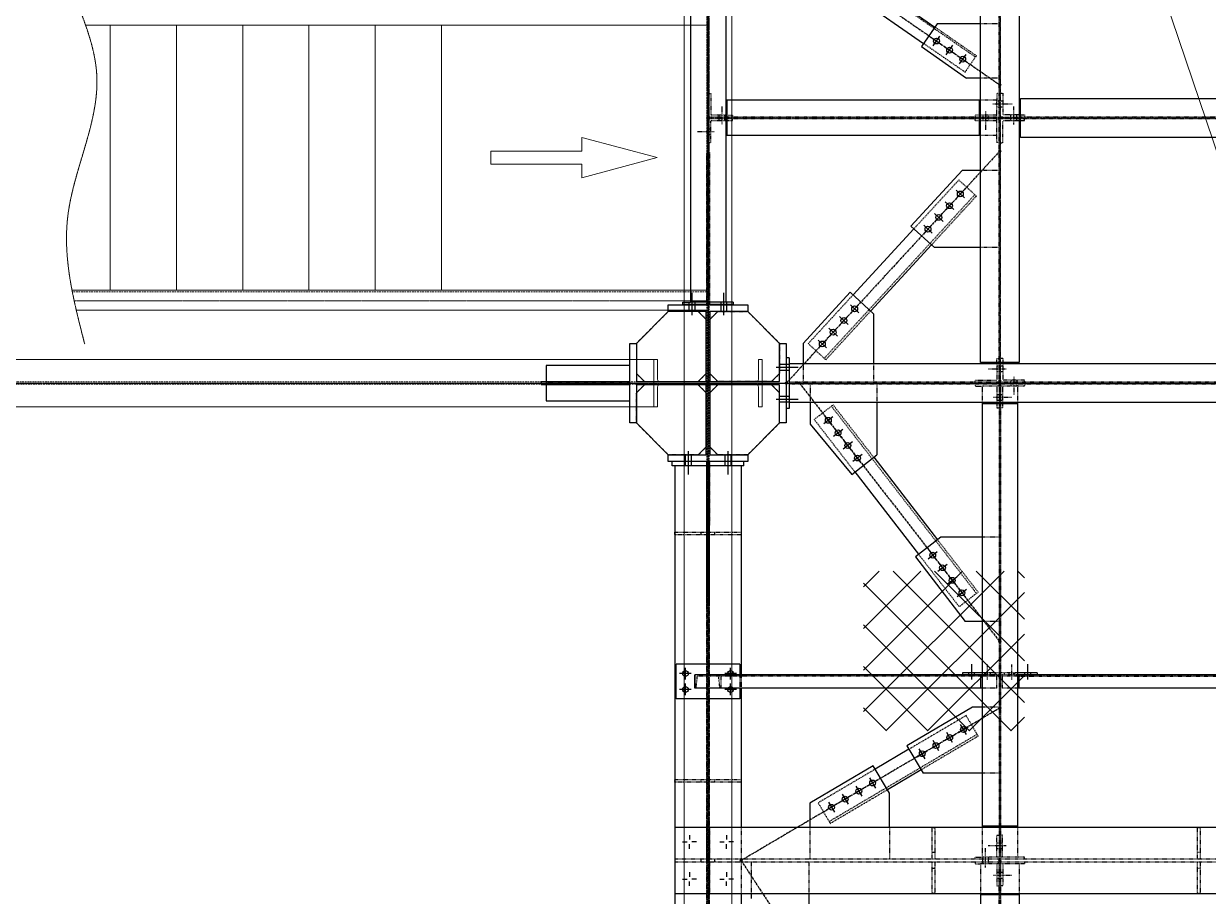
# Model space of a CAD drawing. Header units: millimetres. Extents: x -1319 to 21258, y 11161 to 27532.
# Drawn here: x 3147 to 7613, y 18547 to 21838 of the extents above; entities that cross this region are included whole.
import ezdxf

# ---------------------------------------------------------------- set-up
doc = ezdxf.new("R2010")
doc.units = ezdxf.units.MM
for name, pattern in [('CENTER', [12.7, 7.9375, -1.5875, 1.5875, -1.5875]), ('CENTER2', [1.125, 0.75, -0.125, 0.125, -0.125]), ('DXK_LINE_DOT2', [3.9198, 1.9599, -1.9599]), ('DXK_LINE_DOT5', [7.8785, 2.979, -0.9799, 0.9799, -0.9799, 0.9799, -0.9799]), ('HIDDEN', [9.525, 6.35, -3.175]), ('PHANTOM', [2.5, 1.25, -0.25, 0.25, -0.25, 0.25, -0.25])]:
    doc.linetypes.add(name, pattern=pattern)
for name, color, linetype in [('1', 7, 'Continuous'), ('2', 7, 'Continuous'), ('4', 7, 'Continuous')]:
    doc.layers.add(name, color=color, linetype=linetype)
for name, color, linetype, lineweight in [('Belt', 4, 'Continuous', 9), ('CEN', 1, 'CENTER', 9), ('CENETR LINE', 1, 'CENTER2', 9), ('handrail', 11, 'FENCELINE1', 9), ('HIDDDEN', 3, 'HIDDEN', 9), ('HIDDEN', 3, 'HIDDEN', 9), ('hoist', 221, 'Continuous', 9), ('MAIN OBJECT', 2, 'Continuous', 18), ('PANTHOM', 8, 'PHANTOM', 0), ('PHANTOM', 8, 'PHANTOM', 0)]:
    doc.layers.add(name, color=color, linetype=linetype, lineweight=lineweight)
doc.linetypes.add('FENCELINE1', pattern='A,0.25,-0.1,[133,ltypeshp.shx,S=0.1,R=0,X=-0.1,Y=0],-0.1,1', length=1.45)

# ---------------------------------------------------------------- blocks, each defined once
blk = doc.blocks.new('A$Cfeb8c868')
at = {"layer": '4', "linetype": 'Continuous'}
for points in [[(1100, -1879, -1), (1100, -1871, -1)], [(0, -2004, -1), (0, -1996, -1)], [(1100, -2004, -1), (1100, -1996, -1)], [(1100, -2004, -1), (1100, -1996, -1)], [(1100, -2129, -1), (1100, -2121, -1)], [(0, -3004, -1), (0, -2996, -1)], [(0, -3004, -1), (0, -2996, -1)], [(0, -3004, -1), (0, -2996, -1)], [(295, -3004, -1), (295, -2996, -1)], [(345, -3004, -1), (345, -2996, -1)], [(1100, -3004, -1), (1100, -2996, -1)], [(1100, -3004, -1), (1100, -2996, -1)], [(1100, -3979, -1), (1100, -3971, -1)], [(0, -4104, -1), (0, -4096, -1)], [(1100, -4104, -1), (1100, -4096, -1)], [(1100, -4104, -1), (1100, -4096, -1)], [(1100, -4229, -1), (1100, -4221, -1)], [(125, -4804, -1), (125, -4796, -1)], [(125, -4804, -1), (125, -4796, -1)], [(1100, -4804, -1), (1100, -4796, -1)], [(1100, -4804, -1), (1100, -4796, -1)]]:
    blk.add_hatch(color=4, dxfattribs=at).paths.add_polyline_path(points)
at = {"layer": '1', "color": 4, "linetype": 'DXK_LINE_DOT2'}
for p, q in [((1096.8, -110), (1096.8, -2921.8)), ((1103.2, -2921.8), (1103.2, -110)), ((-2.9, -306), (-2.9, -2694)), ((2.8, -306), (2.8, -2694)), ((309.7, -1286.5), (1008.4, -1770.2)), ((1096.8, -1644.8), (1026.8, -1644.8)), ((855.6, -1657.1), (1011.8, -1765.3)), ((812.9, -1718.8), (969.1, -1827)), ((1011.8, -1765.3), (969.1, -1827)), ((1096.8, -1849.3), (1026.8, -1849.3)), ((2.8, -1907.2), (10.8, -1907.2)), ((10.8, -1907.2), (10.8, -1989.2)), ((1096.8, -1907.2), (1088.8, -1907.2)), ((1088.8, -1907.2), (1088.8, -1933.4)), ((1103.2, -1906.8), (1111.2, -1906.8)), ((1111.2, -1906.8), (1111.2, -1988.8)), ((52.8, -2023.9), (52.8, -1955.9)), ((1088.8, -1933.4), (1026.8, -1933.4)), ((1073.6, -1946.8), (1146.6, -1946.8)), ((1088.8, -2066.6), (1088.8, -1933.4)), ((1088.8, -1935.8), (1096.8, -1935.8)), ((1088.8, -1957.8), (1096.8, -1957.8)), ((1096.8, -1935.8), (1103.2, -1935.8)), ((1096.8, -1957.8), (1103.2, -1957.8)), ((1103.2, -1935.8), (1111.2, -1935.8)), ((1103.2, -1957.8), (1111.2, -1957.8)), ((1153.2, -2024.2), (1153.2, -1956.2)), ((10.8, -1997.2), (2.8, -1997.2)), ((10.8, -2002.9), (2.8, -2002.9)), ((66.6, -1989.2), (10.8, -1989.2)), ((10.8, -1997.2), (10.8, -2002.9)), ((66.6, -1997.2), (10.8, -1997.2)), ((66.6, -2002.9), (10.8, -2002.9)), ((41.8, -1997.2), (41.8, -1989.2)), ((41.8, -2002.9), (41.8, -1997.2)), ((41.8, -2010.9), (41.8, -2002.9)), ((63.8, -1997.2), (63.8, -1989.2)), ((63.8, -2002.9), (63.8, -1997.2)), ((63.8, -2010.9), (63.8, -2002.9)), ((71.6, -1997.2), (66.6, -1997.2)), ((71.6, -2002.9), (66.6, -2002.9)), ((71.6, -1989.2), (92.8, -1989.2)), ((1021.8, -1997.2), (71.6, -1997.2)), ((1021.8, -2002.9), (71.6, -2002.9)), ((92.8, -1989.2), (92.8, -1997.2)), ((92.8, -2010.9), (92.8, -2002.9)), ((1006.8, -1989.2), (1006.8, -1997.2)), ((1021.8, -1989.2), (1006.8, -1989.2)), ((1006.8, -2010.9), (1006.8, -2002.9)), ((1021.8, -1997.2), (1026.8, -1997.2)), ((1021.8, -2002.9), (1026.8, -2002.9)), ((1088.8, -1989.2), (1026.8, -1989.2)), ((1088.8, -1997.2), (1026.8, -1997.2)), ((1088.8, -2002.9), (1026.8, -2002.9)), ((1035.8, -1989.2), (1035.8, -1997.2)), ((1035.8, -1997.2), (1035.8, -2002.9)), ((1035.8, -2002.9), (1035.8, -2010.9)), ((1046.8, -1976.2), (1046.8, -2044.2)), ((1057.8, -1989.2), (1057.8, -1997.2)), ((1057.8, -1997.2), (1057.8, -2002.9)), ((1057.8, -2002.9), (1057.8, -2010.9)), ((1088.8, -1997.2), (1096.8, -1997.2)), ((1088.8, -2002.9), (1096.8, -2002.9)), ((1111.2, -1996.8), (1103.2, -1996.8)), ((1111.2, -2003.2), (1103.2, -2003.2)), ((1173.2, -1988.8), (1111.2, -1988.8)), ((1111.2, -1996.8), (1111.2, -2003.2)), ((1111.2, -1996.8), (1173.2, -1996.8)), ((1173.2, -2003.2), (1111.2, -2003.2)), ((1142.2, -1996.8), (1142.2, -1988.8)), ((1142.2, -2003.2), (1142.2, -1996.8)), ((1142.2, -2011.2), (1142.2, -2003.2)), ((1164.2, -1996.8), (1164.2, -1988.8)), ((1164.2, -2003.2), (1164.2, -1996.8)), ((1164.2, -2011.2), (1164.2, -2003.2)), ((1178.2, -1996.8), (1173.2, -1996.8)), ((1178.2, -2003.2), (1173.2, -2003.2)), ((1178.2, -1988.8), (1193.2, -1988.8)), ((2106.8, -1996.8), (1178.2, -1996.8)), ((2121.8, -2003.2), (1178.2, -2003.2)), ((1193.2, -1988.8), (1193.2, -1996.8)), ((1193.2, -2011.2), (1193.2, -2003.2)), ((23.8, -2052.8), (-39.2, -2052.8)), ((2.8, -2041.8), (-2.9, -2041.8)), ((10.8, -2041.8), (2.8, -2041.8)), ((10.8, -2092.9), (10.8, -2010.9)), ((66.6, -2010.9), (10.8, -2010.9)), ((92.8, -2010.9), (71.6, -2010.9)), ((1021.8, -2010.9), (1006.8, -2010.9)), ((1088.8, -2010.9), (1026.8, -2010.9)), ((1111.2, -2093.2), (1111.2, -2011.2)), ((1173.2, -2011.2), (1111.2, -2011.2)), ((1193.2, -2011.2), (1178.2, -2011.2)), ((2.8, -2063.8), (-2.9, -2063.8)), ((10.8, -2063.8), (2.8, -2063.8)), ((2.8, -2092.9), (10.8, -2092.9)), ((1088.8, -2066.6), (1026.8, -2066.6)), ((1088.8, -2092.9), (1088.8, -2066.6)), ((1096.8, -2092.9), (1088.8, -2092.9)), ((1103.2, -2093.2), (1111.2, -2093.2)), ((-5, -2544.5), (-5, -2128.7)), ((-5, -2128.7), (5, -2128.7)), ((5, -2128.7), (5, -2544.5)), ((1096.8, -2197.5), (1026.8, -2197.5)), ((945.6, -2233.8), (776.3, -2417.8)), ((945.6, -2233.8), (1011.8, -2294.7)), ((1005.9, -2289.3), (438.2, -2906.4)), ((1011.8, -2294.7), (842.5, -2478.7)), ((-5, -2371.1), (5, -2371.1)), ((1096.8, -2488.9), (1026.8, -2488.9)), ((-5, -2704), (-5, -2544.5)), ((-5, -2544.5), (5, -2544.5)), ((5, -2544.5), (5, -2704)), ((547.1, -2666.9), (377.9, -2850.9)), ((66.6, -2694), (-66.6, -2694)), ((-5, -2704), (-5, -2705)), ((-5, -2705), (-5, -2705)), ((-5, -2705), (5, -2705)), ((5, -2705), (5, -2704)), ((-150, -2730), (-270, -2850)), ((-36.5, -2730), (-150, -2730)), ((-6.5, -2760), (-36.5, -2730)), ((-6.5, -2963.5), (-6.5, -2760)), ((6.5, -2760), (36.5, -2730)), ((6.5, -2760), (6.5, -2963.5)), ((36.5, -2730), (150, -2730)), ((150, -2730), (270, -2850)), ((444.1, -2911.8), (613.3, -2727.8)), ((-270, -2850), (-270, -2963.5)), ((270, -2850), (270, -2963.5)), ((377.9, -2850.9), (444.1, -2911.8)), ((-295, -2995), (-295, -2933.4)), ((306, -2926.8), (306, -3073.2)), ((358.4, -2926.8), (358.4, -2996.8)), ((624.4, -2926.8), (624.4, -2996.8)), ((1124.2, -2946.8), (1056.2, -2946.8)), ((1088.8, -2921.8), (1088.8, -2906.8)), ((1088.8, -2906.8), (1096.8, -2906.8)), ((1088.8, -2926.8), (1088.8, -2988.8)), ((1096.8, -2935.8), (1088.8, -2935.8)), ((1096.8, -2921.8), (1096.8, -2926.8)), ((1096.8, -2926.8), (1096.8, -2988.8)), ((1103.2, -2935.8), (1096.8, -2935.8)), ((1111.2, -2906.8), (1103.2, -2906.8)), ((1103.2, -2921.8), (1103.2, -2926.8)), ((1103.2, -2988.8), (1103.2, -2926.8)), ((1111.2, -2935.8), (1103.2, -2935.8)), ((1111.2, -2906.8), (1111.2, -2921.8)), ((1111.2, -2926.8), (1111.2, -2988.8)), ((-270, -2963.5), (-240, -2993.5)), ((-36.5, -2993.5), (-6.5, -2963.5)), ((36.5, -2993.5), (6.5, -2963.5)), ((270, -2963.5), (240, -2993.5)), ((1006.8, -2996.8), (1006.8, -2988.8)), ((1006.8, -2988.8), (1088.8, -2988.8)), ((1096.8, -2957.8), (1088.8, -2957.8)), ((1103.2, -2957.8), (1096.8, -2957.8)), ((1096.8, -2988.8), (1103.2, -2988.8)), ((1096.8, -2988.8), (1096.8, -2996.8)), ((1111.2, -2957.8), (1103.2, -2957.8)), ((1103.2, -2988.8), (1103.2, -2996.8)), ((1193.2, -2988.8), (1111.2, -2988.8)), ((1141.8, -2988.8), (1141.8, -2996.8)), ((1152.8, -2975.8), (1152.8, -3043.8)), ((1163.8, -2988.8), (1163.8, -2996.8)), ((1193.2, -2996.8), (1193.2, -2988.8)), ((-295, -2995), (-629.5, -2995)), ((-629.5, -2995), (-629.5, -3005)), ((-295, -3005), (-629.5, -3005)), ((-610, -2995), (-610, -3005)), ((-295, -2997.2), (-610, -2997.2)), ((-295, -3002.9), (-610, -3002.9)), ((-560, -3002.9), (-560, -2997.2)), ((-295, -2995), (-295, -3005)), ((-295, -3066.6), (-295, -3005)), ((-270, -3036.5), (-240, -3006.5)), ((-270, -3150), (-270, -3036.5)), ((-240, -2993.5), (-36.5, -2993.5)), ((-36.5, -3006.5), (-240, -3006.5)), ((-36.5, -3006.5), (-6.5, -3036.5)), ((-6.5, -3036.5), (-6.5, -3240)), ((36.5, -3006.5), (6.5, -3036.5)), ((6.5, -3036.5), (6.5, -3240)), ((240, -2993.5), (36.5, -2993.5)), ((240, -3006.5), (36.5, -3006.5)), ((270, -3036.5), (240, -3006.5)), ((270, -3150), (270, -3036.5)), ((2293.2, -2996.8), (306, -2996.8)), ((3190, -3003.2), (306, -3003.2)), ((385.3, -3003.2), (385.3, -3073.2)), ((636.6, -3003.2), (636.6, -3073.2)), ((1007.1, -3003.2), (1007.1, -3011.2)), ((1007.1, -3011.2), (1033.4, -3011.2)), ((1033.4, -3011.2), (1033.4, -3078.2)), ((1166.6, -3011.2), (1033.4, -3011.2)), ((1089.1, -3011.2), (1089.1, -3073.2)), ((1097.1, -3011.2), (1097.1, -3003.2)), ((1097.1, -3011.2), (1097.1, -3073.2)), ((1102.8, -3011.2), (1102.8, -3003.2)), ((1102.8, -3011.2), (1102.8, -3073.2)), ((1110.8, -3011.2), (1110.8, -3073.2)), ((1141.8, -2996.8), (1141.8, -3003.2)), ((1141.8, -3003.2), (1141.8, -3011.2)), ((1163.8, -2996.8), (1163.8, -3003.2)), ((1163.8, -3003.2), (1163.8, -3011.2)), ((1166.6, -3011.2), (1166.6, -3073.2)), ((1192.8, -3011.2), (1166.6, -3011.2)), ((1192.8, -3003.2), (1192.8, -3011.2)), ((1076.1, -3053.2), (1144.1, -3053.2)), ((1089.1, -3042.2), (1097.1, -3042.2)), ((1089.1, -3064.2), (1097.1, -3064.2)), ((1089.1, -3078.2), (1089.1, -3093.2)), ((1097.1, -3042.2), (1102.8, -3042.2)), ((1097.1, -3064.2), (1102.8, -3064.2)), ((1097.1, -3078.2), (1097.1, -3073.2)), ((1097.1, -3078.2), (1097.1, -4670)), ((1102.8, -3042.2), (1110.8, -3042.2)), ((1102.8, -3064.2), (1110.8, -3064.2)), ((1102.8, -3078.2), (1102.8, -3073.2)), ((1102.8, -3078.2), (1102.8, -4670)), ((1110.8, -3078.2), (1110.8, -3093.2)), ((400.5, -3137), (471.7, -3081.9)), ((465.3, -3086.8), (1012.1, -3792.9)), ((471.7, -3081.9), (624.7, -3279.6)), ((1089.1, -3093.2), (1097.1, -3093.2)), ((1110.8, -3093.2), (1102.8, -3093.2)), ((-150, -3270), (-270, -3150)), ((150, -3270), (270, -3150)), ((400.5, -3137), (553.6, -3334.7)), ((-6.5, -3240), (-36.5, -3270)), ((6.5, -3240), (36.5, -3270)), ((-36.5, -3270), (-150, -3270)), ((-5, -3295), (-5, -3295)), ((-5, -3295), (-5, -3536.1)), ((5, -3295), (-5, -3295)), ((5, -3296), (-5, -3296)), ((5, -3295), (5, -3536.1)), ((150, -3270), (36.5, -3270)), ((-6, -3312), (-125, -3312)), ((-6, -3312), (-6, -9688)), ((6, -3312), (-6, -3312)), ((6, -9688), (6, -3312)), ((125, -3312), (6, -3312)), ((-5, -3462.9), (5, -3462.9)), ((-125, -3572), (-125, -3562)), ((-125, -3562), (-6, -3562)), ((-6, -3572), (-125, -3572)), ((-26, -3572), (-26, -3562)), ((-5, -3536.1), (-5, -3828.9)), ((5, -3828.9), (5, -3536.1)), ((6, -3562), (125, -3562)), ((125, -3572), (6, -3572)), ((26, -3572), (26, -3562)), ((125, -3562), (125, -3572)), ((1018.4, -3788), (865.3, -3590.3)), ((1097.1, -3581.1), (1033.4, -3581.1)), ((794.2, -3645.4), (947.2, -3843.1)), ((1018.4, -3788), (947.2, -3843.1)), ((1097.1, -3898.3), (1033.4, -3898.3)), ((1054.2, -4118), (1054.2, -4060)), ((1145.8, -4118), (1145.8, -4060)), ((0, -4100), (-50, -4100)), ((-45.1, -4150), (-40.1, -4105)), ((1028.4, -4105), (-40.1, -4105)), ((45, -4150), (40.1, -4105)), ((50, -4150), (50, -4100)), ((120, -4100), (120, -4150)), ((125, -4100), (125, -4150)), ((1089.2, -4100), (1028.4, -4100)), ((1097.2, -4092), (1033.4, -4092)), ((1089.2, -4105), (1033.4, -4105)), ((1043.2, -4100), (1043.2, -4092)), ((1043.2, -4105), (1043.2, -4100)), ((1047.2, -4100), (1047.2, -4092)), ((1065.2, -4100), (1065.2, -4092)), ((1065.2, -4105), (1065.2, -4100)), ((1082.2, -4100), (1082.2, -4092)), ((1089.2, -4150), (1089.2, -4100)), ((1166.6, -4092), (1102.8, -4092)), ((1110.8, -4150), (1110.8, -4100)), ((1171.6, -4100), (1110.8, -4100)), ((1166.6, -4105), (1110.8, -4105)), ((1117.9, -4100), (1117.9, -4092)), ((1134.8, -4100), (1134.8, -4092)), ((1134.8, -4105), (1134.8, -4100)), ((1152.8, -4100), (1152.8, -4092)), ((1156.8, -4100), (1156.8, -4092)), ((1156.8, -4105), (1156.8, -4100)), ((1171.6, -4105), (2128.4, -4105)), ((-45.1, -4150), (-50, -4150)), ((1089.2, -4150), (45, -4150)), ((1166.6, -4150), (1110.8, -4150)), ((1097.1, -4221.5), (1033.4, -4221.5)), ((972.7, -4253.6), (757.3, -4380.6)), ((972.7, -4253.6), (1018.4, -4331.2)), ((1014.3, -4324.3), (456.8, -4653.1)), ((1018.4, -4331.2), (803.1, -4458.2)), ((630.4, -4455.5), (415.1, -4582.5)), ((-125, -4505), (-125, -4495)), ((-125, -4495), (-6, -4495)), ((-6, -4505), (-125, -4505)), ((-26, -4505), (-26, -4495)), ((6, -4495), (125, -4495)), ((125, -4505), (6, -4505)), ((26, -4505), (26, -4495)), ((125, -4495), (125, -4505)), ((1097.1, -4471.1), (1033.4, -4471.1)), ((460.8, -4660), (676.2, -4533)), ((415.1, -4582.5), (460.8, -4660)), ((-5, -4675), (-125, -4675)), ((-125, -4675), (-125, -4795)), ((-5, -4795), (-5, -4675)), ((-5, -4675), (5, -4675)), ((845, -4675), (5, -4675)), ((5, -4675), (5, -4795)), ((125, -4675), (125, -4925)), ((383.8, -4675), (383.8, -4795)), ((683.8, -4675), (683.8, -4795)), ((845, -4795), (845, -4675)), ((845, -4675), (855, -4675)), ((1845, -4675), (855, -4675)), ((855, -4675), (855, -4795)), ((1033.4, -4675), (1033.4, -4787)), ((1097.1, -4675), (1097.1, -4787)), ((1102.8, -4675), (1102.8, -4787)), ((1166.6, -4675), (1166.6, -4787)), ((1845, -4795), (1845, -4675)), ((1845, -4675), (1855, -4675)), ((2845, -4675), (1855, -4675)), ((1855, -4675), (1855, -4795)), ((1089.1, -4787), (1089.1, -4705)), ((1089.1, -4705), (1097.1, -4705)), ((1097.1, -4734), (1089.1, -4734)), ((1102.8, -4734), (1097.1, -4734)), ((1110.8, -4705), (1102.8, -4705)), ((1110.8, -4734), (1102.8, -4734)), ((1110.8, -4787), (1110.8, -4705)), ((5, -4770), (-5, -4770)), ((855, -4770), (845, -4770)), ((1046.8, -4826), (1046.8, -4753)), ((1123.8, -4745), (1055.8, -4745)), ((1097.1, -4756), (1089.1, -4756)), ((1102.8, -4756), (1097.1, -4756)), ((1110.8, -4756), (1102.8, -4756)), ((1855, -4770), (1845, -4770)), ((8370, -4795), (-125, -4795)), ((-125, -4795), (-125, -4805)), ((-125, -4805), (-125, -4925)), ((-125, -4805), (8370, -4805)), ((-26, -4805), (-26, -4795)), ((-5, -4925), (-5, -4805)), ((5, -4805), (5, -4925)), ((26, -4805), (26, -4795)), ((163, -4805), (163, -4925)), ((379.8, -4805), (379.8, -4925)), ((845, -4925), (845, -4805)), ((855, -4805), (855, -4925)), ((1006.8, -4805), (1006.8, -4813)), ((1006.8, -4813), (1026.8, -4813)), ((1007.1, -4795), (1007.1, -4787)), ((1007.1, -4787), (1033.4, -4787)), ((1173.2, -4813), (1026.8, -4813)), ((1026.8, -4813), (1026.8, -4925)), ((1166.6, -4787), (1033.4, -4787)), ((1035.8, -4795), (1035.8, -4787)), ((1035.8, -4805), (1035.8, -4795)), ((1035.8, -4813), (1035.8, -4805)), ((1057.8, -4795), (1057.8, -4787)), ((1057.8, -4805), (1057.8, -4795)), ((1057.8, -4813), (1057.8, -4805)), ((1088.8, -4813), (1088.8, -4895)), ((1096.8, -4813), (1096.8, -4805)), ((1096.8, -4813), (1096.8, -4925)), ((1097.1, -4787), (1097.1, -4795)), ((1102.8, -4787), (1102.8, -4795)), ((1103.2, -4813), (1103.2, -4805)), ((1103.2, -4813), (1103.2, -4930)), ((1111.2, -4813), (1111.2, -4895)), ((1192.8, -4787), (1166.6, -4787)), ((1173.2, -4813), (1173.2, -4925)), ((1193.2, -4813), (1173.2, -4813)), ((1192.8, -4795), (1192.8, -4787)), ((1193.2, -4805), (1193.2, -4813)), ((1845, -4925), (1845, -4805)), ((1855, -4805), (1855, -4925)), ((5, -4830), (-5, -4830)), ((855, -4830), (845, -4830)), ((1075.8, -4855), (1143.8, -4855)), ((1088.8, -4844), (1096.8, -4844)), ((1088.8, -4866), (1096.8, -4866)), ((1096.8, -4844), (1103.2, -4844)), ((1096.8, -4866), (1103.2, -4866)), ((1103.2, -4844), (1111.2, -4844)), ((1103.2, -4866), (1111.2, -4866)), ((1855, -4830), (1845, -4830)), ((1088.8, -4895), (1096.8, -4895)), ((1111.2, -4895), (1103.2, -4895)), ((-125, -4925), (-5, -4925)), ((5, -4925), (-5, -4925)), ((5, -4925), (845, -4925)), ((855, -4925), (845, -4925)), ((855, -4925), (1845, -4925)), ((1096.8, -4930), (1096.8, -7680.5)), ((1103.2, -4930), (1103.2, -7680.5)), ((1855, -4925), (1845, -4925)), ((1855, -4925), (2845, -4925))]:
    blk.add_line(p, q, dxfattribs=at)
at = {"layer": '2', "color": 4, "linetype": 'DXK_LINE_DOT5'}
for p, q in [((0, -10093), (0, 2072.7)), ((-5632.2, -3000), (11949.3, -3000))]:
    blk.add_line(p, q, dxfattribs=at)
at = {"layer": '2', "color": 4, "linetype": 'Continuous'}
for p, q in [((1026.8, -2921.8), (1026.8, -105)), ((1173.2, -105), (1173.2, -2921.8)), ((469.4, -1389.7), (855.6, -1657.1)), ((426.7, -1451.4), (812.9, -1718.8)), ((-66.6, -1590), (-66.6, -2694)), ((66.6, -1590), (66.6, -2694)), ((864.1, -1644.8), (804.4, -1731.1)), ((1026.8, -1644.8), (864.1, -1644.8)), ((849.1, -1728), (874.1, -1691.9)), ((804.4, -1731.1), (975, -1849.3)), ((843.5, -1697.4), (879.7, -1722.5)), ((892.8, -1731.6), (929, -1756.6)), ((898.4, -1762.2), (923.4, -1726)), ((942.2, -1765.7), (978.3, -1790.8)), ((947.7, -1796.3), (972.8, -1760.2)), ((1026.8, -1849.3), (975, -1849.3)), ((71.6, -1933.4), (71.6, -2066.6)), ((1026.8, -1933.4), (71.6, -1933.4)), ((1021.8, -1933.4), (1021.8, -2066.6)), ((1178.2, -2073.2), (1178.2, -1926.8)), ((1178.2, -1926.8), (2121.8, -1926.8)), ((71.6, -1989.2), (66.6, -1989.2)), ((71.6, -1997.2), (66.6, -1997.2)), ((71.6, -2002.9), (66.6, -2002.9)), ((1026.8, -1989.2), (1021.8, -1989.2)), ((1026.8, -1997.2), (1021.8, -1997.2)), ((1026.8, -2002.9), (1021.8, -2002.9)), ((1178.2, -1988.8), (1173.2, -1988.8)), ((1178.2, -1996.8), (1173.2, -1996.8)), ((1178.2, -2003.2), (1173.2, -2003.2)), ((71.6, -2010.9), (66.6, -2010.9)), ((1026.8, -2010.9), (1021.8, -2010.9)), ((1178.2, -2011.2), (1173.2, -2011.2)), ((1026.8, -2066.6), (71.6, -2066.6)), ((2121.8, -2073.2), (1178.2, -2073.2)), ((958.5, -2197.5), (765.3, -2407.6)), ((1026.8, -2197.5), (958.5, -2197.5)), ((967.5, -2301.5), (935.1, -2271.7)), ((936.4, -2302.8), (966.2, -2270.4)), ((926.9, -2345.7), (894.5, -2315.9)), ((895.8, -2347), (925.6, -2314.6)), ((886.3, -2389.8), (853.9, -2360)), ((855.2, -2391.1), (885, -2358.7)), ((765.3, -2407.6), (853.6, -2488.9)), ((845.6, -2434), (813.2, -2404.2)), ((814.5, -2435.3), (844.3, -2402.9)), ((776.3, -2417.8), (547.1, -2666.9)), ((842.5, -2478.7), (613.3, -2727.8)), ((1026.8, -2488.9), (853.6, -2488.9)), ((-60, -2743), (-60, -2660)), ((-60, -2743), (-60, -2660)), ((60, -2743), (60, -2660)), ((60, -2743), (60, -2660)), ((536.1, -2656.7), (358.4, -2849.9)), ((536.1, -2656.7), (624.4, -2738)), ((-150, -2705), (-150, -2705)), ((-150, -2705), (150, -2705)), ((-150, -2730), (-150, -2705)), ((-95, -2704), (-95, -2694)), ((-95, -2694), (-66.6, -2694)), ((95, -2704), (-95, -2704)), ((-71, -2704), (-71, -2694)), ((-71, -2704), (-71, -2694)), ((-71, -2730), (-71, -2705)), ((-71, -2730), (-71, -2705)), ((66.6, -2694), (-66.6, -2694)), ((-49, -2704), (-49, -2694)), ((-49, -2704), (-49, -2694)), ((-49, -2730), (-49, -2705)), ((-49, -2730), (-49, -2705)), ((-5, -2705), (-5, -2704)), ((5, -2704), (5, -2705)), ((49, -2704), (49, -2694)), ((49, -2704), (49, -2694)), ((49, -2730), (49, -2705)), ((49, -2730), (49, -2705)), ((95, -2694), (66.6, -2694)), ((71, -2704), (71, -2694)), ((71, -2704), (71, -2694)), ((71, -2730), (71, -2705)), ((71, -2730), (71, -2705)), ((95, -2694), (95, -2704)), ((150, -2705), (150, -2705)), ((150, -2705), (150, -2730)), ((536.7, -2704.8), (569, -2734.6)), ((567.8, -2703.5), (538, -2735.9)), ((-150, -2730), (-270, -2850)), ((-150, -2730), (-150, -2730)), ((-6.5, -2730), (-150, -2730)), ((-6.5, -2760), (-36.5, -2730)), ((-6.5, -2730), (-6.5, -2730)), ((-6.5, -2993.5), (-6.5, -2730)), ((6.5, -2730), (6.5, -2730)), ((150, -2730), (6.5, -2730)), ((6.5, -2730), (6.5, -2993.5)), ((36.5, -2730), (6.5, -2760)), ((150, -2730), (150, -2730)), ((150, -2730), (270, -2850)), ((496, -2749), (528.4, -2778.8)), ((527.1, -2747.7), (497.3, -2780.1)), ((624.4, -2738), (624.4, -2926.8)), ((455.4, -2793.1), (487.8, -2822.9)), ((486.5, -2791.8), (456.7, -2824.2)), ((-295, -3150), (-295, -2850)), ((-295, -2850), (-270, -2850)), ((-270, -2850), (-270, -2993.5)), ((270, -2850), (295, -2850)), ((270, -2993.5), (270, -2850)), ((295, -2850), (295, -3150)), ((358.4, -2849.9), (358.4, -2926.8)), ((414.8, -2837.3), (447.2, -2867.1)), ((445.9, -2836), (416.1, -2868.4)), ((-610, -2933.4), (-610, -2995)), ((-295, -2933.4), (-610, -2933.4)), ((257, -2940), (340, -2940)), ((257, -2940), (340, -2940)), ((270, -2929), (295, -2929)), ((270, -2929), (295, -2929)), ((306, -2905), (296, -2905)), ((296, -3095), (296, -2905)), ((296, -2929), (306, -2929)), ((296, -2929), (306, -2929)), ((306, -2905), (306, -2926.8)), ((3195, -2926.8), (306, -2926.8)), ((306, -2926.8), (306, -3073.2)), ((1173.2, -2921.8), (1026.8, -2921.8)), ((1088.8, -2921.8), (1088.8, -2926.8)), ((1096.8, -2921.8), (1096.8, -2926.8)), ((1103.2, -2926.8), (1103.2, -2921.8)), ((1111.2, -2921.8), (1111.2, -2926.8)), ((-270, -2963.5), (-240, -2993.5)), ((-36.5, -2993.5), (-6.5, -2963.5)), ((6.5, -2963.5), (36.5, -2993.5)), ((270, -2963.5), (240, -2993.5)), ((270, -2951), (295, -2951)), ((270, -2951), (295, -2951)), ((296, -2951), (306, -2951)), ((296, -2951), (306, -2951)), ((-295, -2995), (-629.5, -2995)), ((-629.5, -2995), (-629.5, -3005)), ((-629.5, -3005), (-295, -3005)), ((-610, -3005), (-610, -3066.6)), ((-295, -3005), (-295, -2995)), ((-270, -2993.5), (270, -2993.5)), ((270, -3006.5), (-270, -3006.5)), ((-270, -3006.5), (-270, -3150)), ((-240, -3006.5), (-270, -3036.5)), ((-36.5, -3006.5), (-6.5, -3036.5)), ((-6.5, -2993.5), (-6.5, -2993.5)), ((6.5, -2993.5), (-6.5, -2993.5)), ((-6.5, -3006.5), (-6.5, -3006.5)), ((-6.5, -3270), (-6.5, -3006.5)), ((-6.5, -3006.5), (6.5, -3006.5)), ((6.5, -2993.5), (6.5, -2993.5)), ((6.5, -3006.5), (6.5, -3006.5)), ((6.5, -3006.5), (6.5, -3270)), ((36.5, -3006.5), (6.5, -3036.5)), ((240, -3006.5), (270, -3036.5)), ((270, -3150), (270, -3006.5)), ((-610, -3066.6), (-295, -3066.6)), ((257, -3060), (340, -3060)), ((257, -3060), (340, -3060)), ((270, -3049), (295, -3049)), ((270, -3049), (295, -3049)), ((270, -3071), (295, -3071)), ((270, -3071), (295, -3071)), ((296, -3049), (306, -3049)), ((296, -3049), (306, -3049)), ((296, -3071), (306, -3071)), ((296, -3071), (306, -3071)), ((3195, -3073.2), (306, -3073.2)), ((306, -3073.2), (306, -3095)), ((385.3, -3073.2), (385.3, -3154.4)), ((636.6, -3073.2), (636.6, -3270.4)), ((1033.4, -3073.2), (1033.4, -4675)), ((1166.6, -3078.2), (1033.4, -3078.2)), ((1089.1, -3073.2), (1089.1, -3078.2)), ((1097.1, -3073.2), (1097.1, -3078.2)), ((1102.8, -3073.2), (1102.8, -3078.2)), ((1110.8, -3073.2), (1110.8, -3078.2)), ((1166.6, -3073.2), (1166.6, -4675)), ((306, -3095), (296, -3095)), ((467, -3157.6), (440.1, -3122.8)), ((-270, -3150), (-295, -3150)), ((-150, -3270), (-270, -3150)), ((150, -3270), (270, -3150)), ((295, -3150), (270, -3150)), ((385.3, -3154.4), (541.7, -3343.9)), ((470.9, -3126.7), (436.2, -3153.7)), ((503.8, -3205), (476.8, -3170.2)), ((507.7, -3174.2), (472.9, -3201.1)), ((-75, -3257), (-75, -3345)), ((-75, -3257), (-75, -3345)), ((-75, -3257), (-75, -3345)), ((-75, -3257), (-75, -3345)), ((-6.5, -3240), (-36.5, -3270)), ((36.5, -3270), (6.5, -3240)), ((75, -3257), (75, -3345)), ((75, -3257), (75, -3345)), ((75, -3257), (75, -3345)), ((75, -3257), (75, -3345)), ((544.4, -3221.6), (509.6, -3248.5)), ((540.5, -3252.5), (513.6, -3217.7)), ((-150, -3270), (-150, -3270)), ((-150, -3295), (-150, -3270)), ((-150, -3270), (-6.5, -3270)), ((-150, -3295), (-150, -3295)), ((150, -3295), (-150, -3295)), ((-135, -3312), (-135, -3296)), ((-5, -3296), (-135, -3296)), ((-86, -3270), (-86, -3295)), ((-86, -3270), (-86, -3295)), ((-86, -3270), (-86, -3295)), ((-86, -3270), (-86, -3295)), ((-86, -3296), (-86, -3312)), ((-86, -3296), (-86, -3312)), ((-86, -3296), (-86, -3312)), ((-86, -3296), (-86, -3312)), ((-64, -3270), (-64, -3295)), ((-64, -3270), (-64, -3295)), ((-64, -3270), (-64, -3295)), ((-64, -3270), (-64, -3295)), ((-64, -3296), (-64, -3312)), ((-64, -3296), (-64, -3312)), ((-64, -3296), (-64, -3312)), ((-64, -3296), (-64, -3312)), ((-6.5, -3270), (-6.5, -3270)), ((-5, -3828.9), (-5, -3295)), ((5, -3828.9), (5, -3295)), ((135, -3296), (5, -3296)), ((6.5, -3270), (6.5, -3270)), ((6.5, -3270), (150, -3270)), ((64, -3270), (64, -3295)), ((64, -3270), (64, -3295)), ((64, -3270), (64, -3295)), ((64, -3270), (64, -3295)), ((64, -3296), (64, -3312)), ((64, -3296), (64, -3312)), ((64, -3296), (64, -3312)), ((64, -3296), (64, -3312)), ((86, -3270), (86, -3295)), ((86, -3270), (86, -3295)), ((86, -3270), (86, -3295)), ((86, -3270), (86, -3295)), ((86, -3296), (86, -3312)), ((86, -3296), (86, -3312)), ((86, -3296), (86, -3312)), ((86, -3296), (86, -3312)), ((135, -3312), (135, -3296)), ((150, -3270), (150, -3270)), ((150, -3270), (150, -3295)), ((150, -3295), (150, -3295)), ((541.7, -3343.9), (636.6, -3270.4)), ((581.2, -3269), (546.4, -3296)), ((577.2, -3299.9), (550.3, -3265.1)), ((624.7, -3279.6), (865.3, -3590.3)), ((-125, -3312), (-135, -3312)), ((-125, -3312), (-125, -4675)), ((-5, -3312), (-125, -3312)), ((125, -3312), (5, -3312)), ((125, -3312), (125, -4100)), ((135, -3312), (125, -3312)), ((553.6, -3334.7), (794.2, -3645.4)), ((-5, -3536.1), (5, -3536.1)), ((877.2, -3581.1), (782.3, -3654.6)), ((1033.4, -3581.1), (877.2, -3581.1)), ((782.3, -3654.6), (969.2, -3898.3)), ((829.8, -3662), (864.6, -3635.1)), ((833.8, -3631.2), (860.7, -3666)), ((866.6, -3709.5), (901.4, -3682.5)), ((870.5, -3678.6), (897.4, -3713.4)), ((903.3, -3756.9), (938.1, -3730)), ((907.2, -3726.1), (934.2, -3760.9)), ((940, -3804.4), (974.8, -3777.4)), ((944, -3773.5), (970.9, -3808.3)), ((-5, -3828.9), (5, -3828.9)), ((1033.4, -3898.3), (969.2, -3898.3)), ((-120, -4190), (-120, -4060)), ((120, -4060), (-120, -4060)), ((120, -4060), (120, -4100)), ((994.2, -4118), (994.2, -4060)), ((1205.8, -4118), (1205.8, -4060)), ((-63, -4095), (-107, -4095)), ((-85, -4117), (-85, -4073)), ((-50, -4150), (-50, -4100)), ((1028.4, -4100), (-50, -4100)), ((-50, -4100), (-50, -4150)), ((107, -4095), (63, -4095)), ((85, -4117), (85, -4073)), ((1033.4, -4092), (959.2, -4092)), ((959.2, -4092), (959.2, -4100)), ((983.2, -4100), (983.2, -4092)), ((983.2, -4105), (983.2, -4100)), ((1005.2, -4100), (1005.2, -4092)), ((1005.2, -4105), (1005.2, -4100)), ((1028.4, -4150), (1028.4, -4100)), ((1033.4, -4100), (1028.4, -4100)), ((1033.4, -4105), (1028.4, -4105)), ((1240.8, -4092), (1166.6, -4092)), ((1171.6, -4100), (1166.6, -4100)), ((1166.6, -4105), (1171.6, -4105)), ((2128.4, -4100), (1171.6, -4100)), ((1171.6, -4100), (1171.6, -4150)), ((1194.8, -4100), (1194.8, -4092)), ((1194.8, -4105), (1194.8, -4100)), ((1216.8, -4100), (1216.8, -4092)), ((1216.8, -4105), (1216.8, -4100)), ((1240.8, -4092), (1240.8, -4100)), ((-85, -4177), (-85, -4133)), ((1033.4, -4150), (-50, -4150)), ((85, -4177), (85, -4133)), ((120, -4150), (120, -4190)), ((125, -4150), (125, -4675)), ((2133.4, -4150), (1166.6, -4150)), ((120, -4190), (-120, -4190)), ((-63, -4155), (-107, -4155)), ((107, -4155), (63, -4155)), ((997.7, -4221.5), (749.7, -4367.7)), ((1033.4, -4221.5), (997.7, -4221.5)), ((974, -4324.8), (951.7, -4286.9)), ((892.2, -4347.5), (930.1, -4325.2)), ((922.3, -4355.3), (900, -4317.4)), ((943.9, -4317.1), (981.8, -4294.7)), ((749.7, -4367.7), (810.7, -4471.1)), ((840.5, -4378), (878.4, -4355.7)), ((870.7, -4385.8), (848.3, -4347.9)), ((757.3, -4380.6), (630.4, -4455.5)), ((788.9, -4408.5), (826.8, -4386.1)), ((819, -4416.3), (796.6, -4378.4)), ((622.8, -4442.6), (383.8, -4583.5)), ((683.8, -4545.9), (622.8, -4442.6)), ((803.1, -4458.2), (676.2, -4533)), ((639.6, -4496.5), (601.7, -4518.9)), ((609.4, -4488.8), (631.8, -4526.7)), ((1033.4, -4471.1), (810.7, -4471.1)), ((506.1, -4549.7), (528.4, -4587.6)), ((587.9, -4527), (550, -4549.4)), ((557.8, -4519.2), (580.1, -4557.1)), ((683.8, -4675), (683.8, -4545.9)), ((383.8, -4583.5), (383.8, -4675)), ((484.5, -4588), (446.6, -4610.3)), ((454.4, -4580.2), (476.7, -4618.1)), ((536.2, -4557.5), (498.3, -4579.8)), ((-125, -4675), (-125, -4925)), ((8370, -4675), (-125, -4675)), ((1166.6, -4670), (1033.4, -4670)), ((1097.1, -4670), (1097.1, -4675)), ((1102.8, -4670), (1102.8, -4675)), ((-96, -4730), (-78.7, -4730)), ((-70, -4704), (-70, -4721.3)), ((-44, -4730), (-61.3, -4730)), ((44, -4730), (61.3, -4730)), ((70, -4704), (70, -4721.3)), ((96, -4730), (78.7, -4730)), ((-70, -4756), (-70, -4738.7)), ((70, -4756), (70, -4738.7)), ((-70, -4844), (-70, -4861.3)), ((70, -4844), (70, -4861.3)), ((-96, -4870), (-78.7, -4870)), ((-70, -4896), (-70, -4878.7)), ((-44, -4870), (-61.3, -4870)), ((44, -4870), (61.3, -4870)), ((70, -4896), (70, -4878.7)), ((96, -4870), (78.7, -4870)), ((-125, -4925), (5993, -4925)), ((-125, -4925), (-125, -5210)), ((125, -4925), (125, -5210)), ((163, -4925), (163, -4943.5)), ((379.8, -4925), (379.8, -5091.1)), ((1026.8, -4925), (1026.8, -7685.5)), ((1173.2, -4930), (1026.8, -4930)), ((1096.8, -4925), (1096.8, -4930)), ((1103.2, -4930), (1103.2, -4925)), ((1173.2, -4925), (1173.2, -7685.5))]:
    blk.add_line(p, q, dxfattribs=at)
for centre in [(861.6, -1709.9), (910.9, -1744.1), (960.3, -1778.3), (951.3, -2286.6), (910.7, -2330.8), (870.1, -2374.9), (829.4, -2419.1), (552.9, -2719.7), (512.2, -2763.9), (471.6, -2808), (431, -2852.2), (453.6, -3140.2), (490.3, -3187.6), (527, -3235.1), (563.8, -3282.5), (847.2, -3648.6), (884, -3696), (920.7, -3743.5), (957.4, -3790.9), (-85, -4095), (85, -4095), (-85, -4155), (85, -4155), (911.2, -4336.4), (962.9, -4305.9), (859.5, -4366.8), (807.8, -4397.3), (620.6, -4507.7), (568.9, -4538.2), (465.6, -4599.2), (517.2, -4568.7)]:
    blk.add_circle(centre, 11, dxfattribs=at)
at = {"layer": '4', "color": 4, "linetype": 'CENTER'}
for p, q in [((0, 0), (0, -3000)), ((1100, 0), (1100, -3000)), ((125, -1200), (1100, -1875)), ((0, -2000), (1100, -2000)), ((1100, -2000), (2200, -2000)), ((1100, -2125), (295, -3000)), ((0, -3000), (0, -3000)), ((0, -3000), (3300, -3000)), ((345, -3000), (1100, -3975)), ((1100, -3000), (1100, -4800)), ((0, -4100), (1028.4, -4100)), ((1089.2, -4100), (1100, -4100)), ((1100, -4100), (1110.8, -4100)), ((1171.6, -4100), (2128.4, -4100)), ((1100, -4225), (125, -4800)), ((125, -4800), (1100, -6300)), ((1100, -4800), (1100, -7800))]:
    blk.add_line(p, q, dxfattribs=at)
at = {"layer": '4', "color": 4, "linetype": 'Continuous'}
for centre in [(1100, -1875), (0, -2000), (1100, -2000), (1100, -2000), (1100, -2125), (0, -3000), (0, -3000), (0, -3000), (295, -3000), (345, -3000), (1100, -3000), (1100, -3000), (1100, -3975), (0, -4100), (1100, -4100), (1100, -4100), (1100, -4225), (125, -4800), (125, -4800), (1100, -4800), (1100, -4800)]:
    blk.add_circle(centre, 4, dxfattribs=at)
blk = doc.blocks.new('A$C8184bacf')
at = {"layer": 'Belt', "color": 1}
for p, q in [((-476.2, -2124.6, 5870031578.9), (-476.2, -2073.3, 5870031578.9)), ((-476.2, -2073.3, 5870031578.9), (-191.1, -2149.7, 5870031578.9)), ((-819.4, -2124.6, 5870031578.9), (-476.2, -2124.6, 5870031578.9)), ((-819.4, -2174.8, 5870031578.9), (-819.4, -2124.6, 5870031578.9)), ((-476.2, -2174.8, 5870031578.9), (-819.4, -2174.8, 5870031578.9)), ((-191.1, -2149.7, 5870031578.9), (-476.2, -2226.1, 5870031578.9)), ((-476.2, -2226.1, 5870031578.9), (-476.2, -2174.8, 5870031578.9))]:
    blk.add_line(p, q, dxfattribs=at)
at = {"layer": 'CEN', "color": 1}
for p, q in [((0, -10000, 448149755.6), (0, 0, 448149755.6)), ((0, -2764.3, 448149754.8), (0, -3235.7, 448149754.8)), ((-200.3, -3000, 448149754.8), (-5209.1, -3000, 448149754.8)), ((235.7, -3000, 448149754.8), (-235.7, -3000, 448149754.8))]:
    blk.add_line(p, q, dxfattribs=at)
blk.add_circle((0, -3000, 448149754.8), 5, dxfattribs=at)
at = {"layer": 'CENETR LINE', "color": 1}
blk.add_line((-4.4, -2689.7, 3812021578.5), (-2389.6, -2689.7, 3812021578.5), dxfattribs=at)
at = {"layer": 'handrail', "color": 1}
blk.add_line((0, -2724.7, 448149754.8), (0, -10000, 448149754.8), dxfattribs=at)
at = {"layer": 'HIDDDEN', "color": 1}
blk.add_line((-4.4, -2655.2, 3812021578.5), (-2396.7, -2655.2, 3812021578.5), dxfattribs=at)
at = {"layer": 'HIDDEN', "color": 1}
for p, q in [((-4.4, -9995.6, 448149755.6), (-4.4, -4.4, 448149755.6)), ((4.4, -4.4, 448149755.6), (4.4, -9995.6, 448149755.6)), ((-5204.7, -2995.6, 448149757.1), (-204.7, -2995.6, 448149757.1)), ((-204.7, -3004.4, 448149757.1), (-5204.7, -3004.4, 448149757.1)), ((-204.7, -2995.6, 448149757.1), (-204.7, -3004.4, 448149757.1))]:
    blk.add_line(p, q, dxfattribs=at)
at = {"layer": 'hoist', "color": 1, "lineweight": 0}
blk.add_line((2846.7, -4878, 448149754.8), (1657.6, -1356.1, 448149754.8), dxfattribs=at)
at = {"layer": 'MAIN OBJECT', "color": 1}
for p, q in [((-89.4, -9995.6, 448149755.6), (-89.4, -4.4, 448149755.6)), ((89.4, -4.4, 448149755.6), (89.4, -9995.6, 448149755.6)), ((-2346.7, -1649.7, 448149754.8), (-4.4, -1649.7, 448149754.8)), ((-2254.4, -1649.7, 448149754.8), (-2254.4, -2649.7, 448149754.8)), ((-2004.4, -1649.7, 448149754.8), (-2004.4, -2649.7, 448149754.8)), ((-1754.4, -1649.7, 448149754.8), (-1754.4, -2649.7, 448149754.8)), ((-1504.4, -1649.7, 448149754.8), (-1504.4, -2649.7, 448149754.8)), ((-1254.4, -1649.7, 448149754.8), (-1254.4, -2649.7, 448149754.8)), ((-1004.4, -1649.7, 448149754.8), (-1004.4, -2649.7, 448149754.8)), ((-2397.8, -2649.7, 448149754.8), (-4.4, -2649.7, 448149754.8)), ((-2381.8, -2724.7, 448149754.8), (-4.4, -2724.7, 448149754.8)), ((-5204.7, -2910.6, 448149757.1), (-204.7, -2910.6, 448149757.1)), ((-204.7, -3089.4, 448149754.8), (-204.7, -2910.6, 448149754.8)), ((-204.7, -2910.6, 448149754.8), (-190.4, -2910.6, 448149754.8)), ((-204.7, -2910.6, 448149757.1), (-204.7, -3089.4, 448149757.1)), ((-190.4, -2910.6, 448149754.8), (-190.4, -2985.4, 448149754.8)), ((190.4, -2985.4, 448149754.8), (190.4, -2910.6, 448149754.8)), ((190.4, -2910.6, 448149754.8), (204.7, -2910.6, 448149754.8)), ((204.7, -2910.6, 448149754.8), (204.7, -3089.4, 448149754.8)), ((-190.4, -3014.6, 448149754.8), (-190.4, -3089.4, 448149754.8)), ((-180.2, -2995.6, 448149754.8), (180.2, -2995.6, 448149754.8)), ((180.2, -3004.4, 448149754.8), (-180.2, -3004.4, 448149754.8)), ((190.4, -3089.4, 448149754.8), (190.4, -3014.6, 448149754.8)), ((-204.7, -3089.4, 448149757.1), (-5204.7, -3089.4, 448149757.1)), ((-190.4, -3089.4, 448149754.8), (-204.7, -3089.4, 448149754.8)), ((204.7, -3089.4, 448149754.8), (190.4, -3089.4, 448149754.8))]:
    blk.add_line(p, q, dxfattribs=at)
for centre, start, end in [((-180.2, -2985.4, 448149754.8), 180, 270), ((180.2, -2985.4, 448149754.8), 270, 0), ((-180.2, -3014.6, 448149754.8), 90, 180), ((180.2, -3014.6, 448149754.8), 0, 90)]:
    blk.add_arc(centre, 10.2, start, end, dxfattribs=at)
at = {"layer": 'PANTHOM', "color": 1, "linetype": 'Continuous'}
for p, q in [((1116, -3708.9, 448149757.9), (586.1, -4238.7, 448149757.9)), ((959.1, -3708.9, 448149757.9), (586.1, -4081.9, 448149757.9)), ((802.3, -3708.9, 448149757.9), (586.1, -3925, 448149757.9)), ((645.4, -3708.9, 448149757.9), (586.1, -3768.2, 448149757.9)), ((697.6, -3708.9, 448149757.9), (1192.7, -4204.1, 448149757.9)), ((854.4, -3708.9, 448149757.9), (1192.7, -4047.2, 448149757.9)), ((1011.3, -3708.9, 448149757.9), (1192.7, -3890.4, 448149757.9)), ((1168.1, -3708.9, 448149757.9), (1192.7, -3733.5, 448149757.9)), ((586.1, -3754.3, 448149757.9), (1142.9, -4311.1, 448149757.9)), ((1192.7, -3789, 448149757.9), (670.7, -4311.1, 448149757.9)), ((586.1, -3911.2, 448149757.9), (986.1, -4311.1, 448149757.9)), ((1192.7, -3945.9, 448149757.9), (827.5, -4311.1, 448149757.9)), ((586.1, -4068, 448149757.9), (829.2, -4311.1, 448149757.9)), ((1192.7, -4102.7, 448149757.9), (984.4, -4311.1, 448149757.9)), ((586.1, -4224.9, 448149757.9), (672.4, -4311.1, 448149757.9)), ((1192.7, -4259.6, 448149757.9), (1141.2, -4311.1, 448149757.9))]:
    blk.add_line(p, q, dxfattribs=at)
at = {"layer": 'PHANTOM', "color": 1}
blk.add_open_spline([(-2349.9, -2852.2, 5599722524), (-2391.4, -2691.7, 5599722524), (-2478.9, -2353.3, 5599722524), (-2239, -1912, 5599722524), (-2350.5, -1635.3, 5599722524), (-2392.6, -1530.7, 5599722524)], degree=3, knots=[0, 0, 0, 0, 484.723325, 1022.324942, 1349.284693, 1349.284693, 1349.284693, 1349.284693], dxfattribs=at)

msp = doc.modelspace()

# ---------------------------------------------------------------- block references
for name in ['A$C8184bacf', 'A$Cfeb8c868']:
    msp.add_blockref(name, (5726.8, 23482))

doc.saveas('drawing.dxf')
